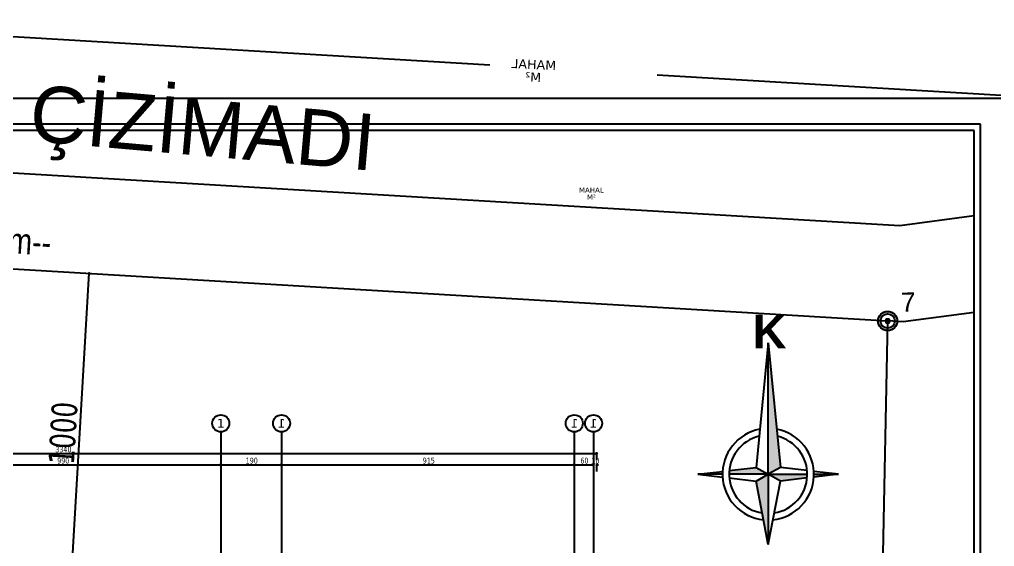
# Model space of a CAD drawing. Header units: millimetres. Extents: x 43168.9 to 43194.6, y -25545.1 to -25543.4.
# Drawn here: x 43174.199 to 43174.809, y -25543.79 to -25543.461 of the extents above; entities that cross this region are included whole.
import ezdxf
from ezdxf.enums import TextEntityAlignment as Align

# ---------------------------------------------------------------- set-up
doc = ezdxf.new("R2010")
doc.units = ezdxf.units.MM
doc.header["$LTSCALE"] = 200
doc.linetypes.add('DASHDOT', pattern=[1, 0.5, -0.25, 0, -0.25])
doc.linetypes.add('DASHDOT2', pattern=[0.5, 0.25, -0.125, 0, -0.125])
for name, color, linetype in [('aks_sgh', 5, 'DASHDOT2'), ('arsasiniri_sgh', 10, 'Continuous'), ('gor-2_sgh', 161, 'Continuous'), ('olcu-uyg_sgh', 193, 'Continuous'), ('olcuaks_sgh', 41, 'Continuous'), ('pafta_sgh', 11, 'Continuous'), ('sembol_sgh', 8, 'Continuous'), ('yapi-yaklasma_sgh', 41, 'DASHDOT'), ('yazi-mahal_sgh', 12, 'Continuous')]:
    doc.layers.add(name, color=color, linetype=linetype)
doc.styles.add('1-200', font='arial.ttf', dxfattribs={"height": 60})
doc.styles.add('ARIAL', font='arial.ttf')
doc.styles.add('dim', font='VERDANA.TTF', dxfattribs={"width": 0.7})
doc.styles.add('İSİM', font='arialbd.ttf')
doc.styles.add('text1', font='VERDANA.TTF')
doc.styles.add('text2', font='arial.ttf')

msp = doc.modelspace()

# ---------------------------------------------------------------- hatches: boundary and pattern name
h = msp.add_hatch(color=256)
edge = h.paths.add_edge_path()
edge.add_arc((43174.74175, -25543.64896), 0.006, 0, 360)
edge = h.paths.add_edge_path(flags=16)
edge.add_arc((43174.74175, -25543.64896), 0.0045, 0, 360)
h = msp.add_hatch(color=256)
h.paths.add_polyline_path([(43174.6671, -25543.74475), (43174.67473, -25543.74049), (43174.66709, -25543.66267)])
h.paths.add_polyline_path([(43174.6671, -25543.74475), (43174.67473, -25543.74901), (43174.69143, -25543.74705, 0.023599), (43174.69154, -25543.74475)])
h.paths.add_polyline_path([(43174.71106, -25543.74474), (43174.69571, -25543.74475, -0.015803), (43174.69565, -25543.74655)])
h.paths.add_polyline_path([(43174.6671, -25543.74475), (43174.65947, -25543.74901), (43174.66711, -25543.78871)])
h.paths.add_polyline_path([(43174.6671, -25543.74475), (43174.65947, -25543.74049), (43174.64278, -25543.74245, 0.023599), (43174.64267, -25543.74475)])
h.paths.add_polyline_path([(43174.63849, -25543.74475, -0.015803), (43174.63855, -25543.74295), (43174.62314, -25543.74476)])
h = msp.add_hatch(color=256)
h.paths.add_polyline_path([(43174.6671, -25543.74475), (43174.67473, -25543.74049), (43174.66709, -25543.66267)])
h.paths.add_polyline_path([(43174.6671, -25543.74475), (43174.67473, -25543.74901), (43174.69143, -25543.74705, 0.023599), (43174.69154, -25543.74475)])
h.paths.add_polyline_path([(43174.71106, -25543.74474), (43174.69571, -25543.74475, -0.015803), (43174.69565, -25543.74655)])
h.paths.add_polyline_path([(43174.6671, -25543.74475), (43174.65947, -25543.74901), (43174.66711, -25543.78871)])
h.paths.add_polyline_path([(43174.6671, -25543.74475), (43174.65947, -25543.74049), (43174.64278, -25543.74245, 0.023599), (43174.64267, -25543.74475)])
h.paths.add_polyline_path([(43174.63849, -25543.74475, -0.015803), (43174.63855, -25543.74295), (43174.62314, -25543.74476)])

# ---------------------------------------------------------------- linework, layer by layer
at = {"color": 0, "linetype": 'ByBlock', "lineweight": -2}
for p, q in [((43174.24321, -25543.61989), (43174.24209, -25543.61862)), ((43174.24321, -25543.61989), (43174.24209, -25543.61862)), ((43174.74293, -25543.64773), (43174.74053, -25543.64779)), ((43174.74053, -25543.64779), (43174.74058, -25543.65019)), ((43174.74058, -25543.65019), (43174.74298, -25543.65013)), ((43174.74219, -25543.64938), (43174.74132, -25543.64855)), ((43174.74217, -25543.64853), (43174.74134, -25543.6494)), ((43174.74298, -25543.65013), (43174.74293, -25543.64773)), ((43174.55928, -25543.73252), (43174.56048, -25543.73132)), ((43174.32428, -25543.73952), (43174.32548, -25543.73832)), ((43174.32548, -25543.73832), (43174.32428, -25543.73952)), ((43174.36228, -25543.73952), (43174.36348, -25543.73832)), ((43174.36348, -25543.73832), (43174.36228, -25543.73952)), ((43174.54528, -25543.73952), (43174.54648, -25543.73832)), ((43174.54648, -25543.73832), (43174.54528, -25543.73952)), ((43174.55728, -25543.73952), (43174.55848, -25543.73832)), ((43174.55728, -25543.73952), (43174.55848, -25543.73832)), ((43174.56048, -25543.73832), (43174.55928, -25543.73952))]:
    msp.add_line(p, q, dxfattribs=at)
at = {"color": 7}
for p, q in [((43174.66709, -25543.66267), (43174.65947, -25543.74049)), ((43174.66709, -25543.66267), (43174.65947, -25543.74049)), ((43174.66709, -25543.66267), (43174.67473, -25543.74049)), ((43174.6671, -25543.74475), (43174.66709, -25543.66267)), ((43174.6671, -25543.74475), (43174.66709, -25543.66267)), ((43174.66709, -25543.66267), (43174.67473, -25543.74049)), ((43174.6671, -25543.74475), (43174.66709, -25543.66267)), ((43174.6671, -25543.74475), (43174.66709, -25543.66267)), ((43174.62314, -25543.74476), (43174.63855, -25543.74295)), ((43174.62314, -25543.74476), (43174.63855, -25543.74295)), ((43174.64278, -25543.74245), (43174.65947, -25543.74049)), ((43174.64278, -25543.74245), (43174.65947, -25543.74049)), ((43174.65947, -25543.74049), (43174.6671, -25543.74475)), ((43174.65947, -25543.74049), (43174.6671, -25543.74475)), ((43174.65947, -25543.74049), (43174.6671, -25543.74475)), ((43174.65947, -25543.74049), (43174.6671, -25543.74475)), ((43174.67473, -25543.74049), (43174.6671, -25543.74475)), ((43174.67473, -25543.74049), (43174.6671, -25543.74475)), ((43174.67473, -25543.74049), (43174.6671, -25543.74475)), ((43174.67473, -25543.74049), (43174.6671, -25543.74475)), ((43174.69143, -25543.74244), (43174.67473, -25543.74049)), ((43174.69143, -25543.74244), (43174.67473, -25543.74049)), ((43174.71106, -25543.74474), (43174.69565, -25543.74294)), ((43174.71106, -25543.74474), (43174.69565, -25543.74294)), ((43174.63849, -25543.74475), (43174.62314, -25543.74476)), ((43174.63849, -25543.74475), (43174.62314, -25543.74476)), ((43174.63849, -25543.74475), (43174.62314, -25543.74476)), ((43174.63849, -25543.74475), (43174.62314, -25543.74476)), ((43174.62314, -25543.74476), (43174.63855, -25543.74656)), ((43174.62314, -25543.74476), (43174.63855, -25543.74656)), ((43174.6671, -25543.74475), (43174.64267, -25543.74475)), ((43174.6671, -25543.74475), (43174.64267, -25543.74475)), ((43174.6671, -25543.74475), (43174.64267, -25543.74475)), ((43174.6671, -25543.74475), (43174.64267, -25543.74475)), ((43174.64278, -25543.74706), (43174.65947, -25543.74901)), ((43174.64278, -25543.74706), (43174.65947, -25543.74901)), ((43174.65947, -25543.74901), (43174.6671, -25543.74475)), ((43174.65947, -25543.74901), (43174.6671, -25543.74475)), ((43174.65947, -25543.74901), (43174.6671, -25543.74475)), ((43174.65947, -25543.74901), (43174.6671, -25543.74475)), ((43174.66711, -25543.78871), (43174.65947, -25543.74901)), ((43174.66711, -25543.78871), (43174.65947, -25543.74901)), ((43174.6671, -25543.74475), (43174.66711, -25543.78871)), ((43174.6671, -25543.74475), (43174.66711, -25543.78871)), ((43174.67473, -25543.74901), (43174.6671, -25543.74475)), ((43174.67473, -25543.74901), (43174.6671, -25543.74475)), ((43174.6671, -25543.74475), (43174.69154, -25543.74475)), ((43174.6671, -25543.74475), (43174.69154, -25543.74475)), ((43174.6671, -25543.74475), (43174.66711, -25543.78871)), ((43174.6671, -25543.74475), (43174.66711, -25543.78871)), ((43174.67473, -25543.74901), (43174.6671, -25543.74475)), ((43174.67473, -25543.74901), (43174.6671, -25543.74475)), ((43174.6671, -25543.74475), (43174.69154, -25543.74475)), ((43174.6671, -25543.74475), (43174.69154, -25543.74475)), ((43174.66711, -25543.78871), (43174.67473, -25543.74901)), ((43174.66711, -25543.78871), (43174.67473, -25543.74901)), ((43174.69143, -25543.74705), (43174.67473, -25543.74901)), ((43174.69143, -25543.74705), (43174.67473, -25543.74901)), ((43174.71106, -25543.74474), (43174.69565, -25543.74655)), ((43174.71106, -25543.74474), (43174.69565, -25543.74655)), ((43174.69571, -25543.74475), (43174.71106, -25543.74474)), ((43174.69571, -25543.74475), (43174.71106, -25543.74474)), ((43174.69571, -25543.74475), (43174.71106, -25543.74474)), ((43174.69571, -25543.74475), (43174.71106, -25543.74474))]:
    msp.add_line(p, q, dxfattribs=at)
for p, q in [((43174.32488, -25543.71824), (43174.32488, -25543.74092)), ((43174.36288, -25543.71824), (43174.36288, -25543.74092)), ((43174.54588, -25543.71824), (43174.54588, -25543.74092)), ((43174.55788, -25543.71824), (43174.55788, -25543.74092))]:
    msp.add_line(p, q)
at = {"color": 0, "linetype": 'Continuous', "lineweight": -2}
for radius in [0.006, 0.0045]:
    msp.add_circle((43174.74175, -25543.64896), radius, dxfattribs=at)
at = {"linetype": 'Continuous'}
for centre in [(43174.32488, -25543.71292), (43174.36288, -25543.71292), (43174.54588, -25543.71292), (43174.55788, -25543.71292)]:
    msp.add_circle(centre, 0.00532, dxfattribs=at)
at = {"color": 7}
for radius, start, end in [(0.02861, 100.66595, 264.03073), (0.02861, 100.66595, 264.03073), (0.02861, 275.98733, 79.35212), (0.02861, 275.98733, 79.35212), (0.02443, 103.54233, 261.0398), (0.02443, 103.54233, 261.0398), (0.02443, 278.97826, 76.47573), (0.02443, 278.97826, 76.47573)]:
    msp.add_arc((43174.6671, -25543.74475), radius, start, end, dxfattribs=at)
at = {"layer": 'aks_sgh'}
for p, q in [((43174.32488, -25543.74092), (43174.32488, -25544.60992)), ((43174.36288, -25543.74092), (43174.36288, -25544.60992)), ((43174.54588, -25543.74092), (43174.54588, -25544.60992)), ((43174.55788, -25543.74092), (43174.55788, -25544.60992))]:
    msp.add_line(p, q, dxfattribs=at)
at = {"layer": 'arsasiniri_sgh', "color": 14}
for p, q in [((43173.724, -25543.58847), (43174.74176, -25543.64889)), ((43174.79588, -25543.64358), (43174.75156, -25543.64955)), ((43174.74176, -25543.64889), (43174.73254, -25544.10046)), ((43174.75156, -25543.64955), (43174.74176, -25543.64889))]:
    msp.add_line(p, q, dxfattribs=at)
at = {"layer": 'gor-2_sgh'}
for p, q in [((43174.12322, -25543.5521), (43174.73871, -25543.58868)), ((43174.74931, -25543.58931), (43174.79588, -25543.58304)), ((43174.73871, -25543.58868), (43174.74931, -25543.58931))]:
    msp.add_line(p, q, dxfattribs=at)
at = {"layer": 'olcu-uyg_sgh'}
for p, q in [((43174.23079, -25543.81913), (43174.24267, -25543.61901)), ((43174.23079, -25543.81913), (43174.24267, -25543.61901)), ((43174.24265, -25543.61926), (43174.24365, -25543.61932)), ((43174.24265, -25543.61926), (43174.24365, -25543.61932))]:
    msp.add_line(p, q, dxfattribs=at)
at = {"layer": 'olcuaks_sgh'}
for p, q in [((43174.55988, -25543.73592), (43174.55988, -25543.73092)), ((43174.56013, -25543.73192), (43173.89163, -25543.73192)), ((43174.12663, -25543.73892), (43174.32513, -25543.73892)), ((43174.32463, -25543.73892), (43174.36313, -25543.73892)), ((43174.32488, -25543.73892), (43174.32488, -25543.73792)), ((43174.32488, -25543.73892), (43174.32488, -25543.73792)), ((43174.36263, -25543.73892), (43174.54613, -25543.73892)), ((43174.36288, -25543.73892), (43174.36288, -25543.73792)), ((43174.36288, -25543.73892), (43174.36288, -25543.73792)), ((43174.54563, -25543.73892), (43174.55813, -25543.73892)), ((43174.54588, -25543.73892), (43174.54588, -25543.73792)), ((43174.54588, -25543.73892), (43174.54588, -25543.73792)), ((43174.55788, -25543.73892), (43174.55668, -25543.73892)), ((43174.55788, -25543.73892), (43174.55788, -25543.73792)), ((43174.55788, -25543.73892), (43174.55788, -25543.73792)), ((43174.55988, -25543.74292), (43174.55988, -25543.73792)), ((43174.55988, -25543.73892), (43174.56108, -25543.73892))]:
    msp.add_line(p, q, dxfattribs=at)
at = {"layer": 'pafta_sgh'}
for p, q in [((43174.81588, -25543.51), (43173.63588, -25543.51)), ((43174.79988, -25543.526), (43173.65188, -25543.526)), ((43174.79988, -25544.954), (43174.79988, -25543.526)), ((43174.79588, -25543.53), (43173.65588, -25543.53)), ((43174.79588, -25544.95), (43174.79588, -25543.53))]:
    msp.add_line(p, q, dxfattribs=at)
at = {"layer": 'yapi-yaklasma_sgh', "color": 40}
for p, q in [((43174.01616, -25543.46059), (43174.49311, -25543.48894)), ((43174.59764, -25543.49515), (43174.83601, -25543.50932))]:
    msp.add_line(p, q, dxfattribs=at)

# ---------------------------------------------------------------- texts
at = {"color": 7, "style": 'İSİM'}
msp.add_text('K', height=0.021, rotation=0.00903, dxfattribs=at).set_placement((43174.66797, -25543.66605), align=Align.CENTER)
msp.add_text('K', height=0.021, rotation=0.00903, dxfattribs=at).set_placement((43174.66797, -25543.66605), align=Align.CENTER)
at = {"color": 7, "style": 'text1', "text_generation_flag": 4}
for tag, text, height, p in [('MAHAL', '', 0.00577, (43174.52054, -25543.48867)), ('M²', 'm²', 0.005769, (43174.52015, -25543.49656))]:
    msp.add_attdef(tag, text=text, height=height, rotation=177.14684, dxfattribs=at).set_placement(p, align=Align.MIDDLE)
at = {"style": 'ARIAL'}
msp.add_attdef('ÇİZİMADI', text='ÇİZİM ADI', height=0.03528, rotation=354.99711, dxfattribs=at).set_placement((43174.20588, -25543.5187), align=Align.MIDDLE_LEFT)
at = {"color": 7, "style": 'text1'}
for tag, text, p in [('MAHAL', '', (43174.55653, -25543.56716)), ('M²', 'm²', (43174.55653, -25543.57154))]:
    msp.add_attdef(tag, text=text, height=0.0032, dxfattribs=at).set_placement(p, align=Align.MIDDLE)
at = {"linetype": 'Continuous', "style": 'text1'}
msp.add_attdef('1', text='', height=0.0056, dxfattribs=at).set_placement((43174.32488, -25543.71292), align=Align.MIDDLE)
at = {"linetype": 'Continuous', "style": 'text1', "text_generation_flag": 4}
for p in [(43174.36288, -25543.71292), (43174.54588, -25543.71292), (43174.55788, -25543.71292)]:
    msp.add_attdef('1', text='', height=0.0056, rotation=180, dxfattribs=at).set_placement(p, align=Align.MIDDLE)
at = {"layer": 'olcu-uyg_sgh', "color": 2, "style": 'dim', "width": 0.7}
msp.add_text('1000', height=0.016, rotation=86.60269, dxfattribs=at).set_placement((43174.23304, -25543.73901))
msp.add_text('1000', height=0.016, rotation=86.60269, dxfattribs=at).set_placement((43174.23304, -25543.73901))
at = {"layer": 'olcuaks_sgh', "color": 2, "style": 'dim', "width": 0.7}
for s, p in [('3340', (43174.22144, -25543.73101)), ('990', (43174.22259, -25543.73801)), ('190', (43174.34045, -25543.73801)), ('915', (43174.4511, -25543.73801)), ('60', (43174.54967, -25543.73801)), ('10', (43174.55655, -25543.73801))]:
    msp.add_text(s, height=0.0036, dxfattribs=at).set_placement(p)
at = {"layer": 'sembol_sgh', "color": 1, "ltscale": 50, "style": '1-200'}
msp.add_text('7', height=0.012, rotation=1.36382, dxfattribs=at).set_placement((43174.75009, -25543.64326))
at = {"layer": 'yazi-mahal_sgh', "style": 'text2', "width": 0.8}
msp.add_text('--5098 m--', height=0.016, rotation=356.69621, dxfattribs=at).set_placement((43174.13511, -25543.60325))

doc.saveas('drawing.dxf')
